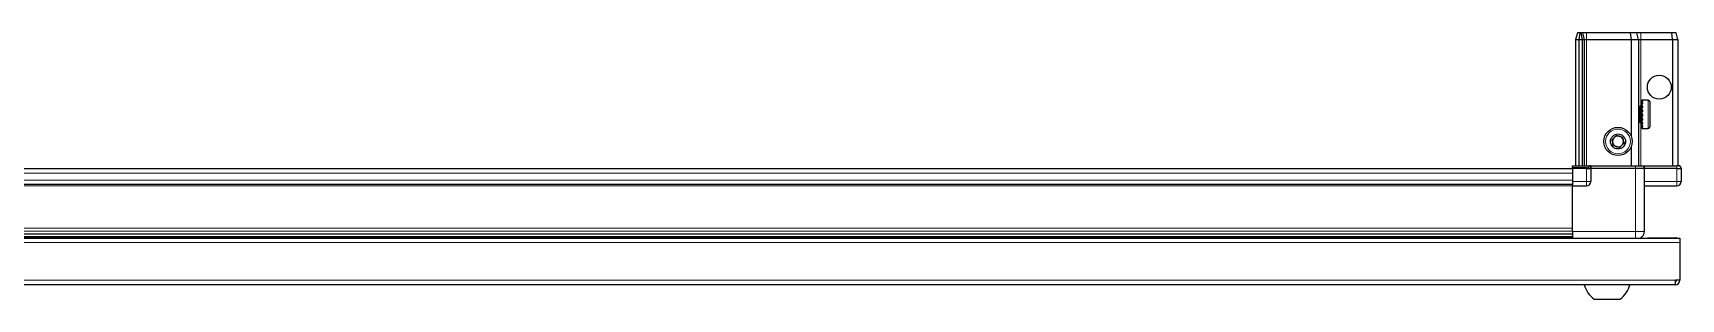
# Model space of a CAD drawing. Header units: millimetres. Extents: x 1132 to 6273, y -599 to 2283.
# Drawn here: x 2154 to 2912, y -599 to -477 of the extents above; entities that cross this region are included whole.
import ezdxf

# ---------------------------------------------------------------- set-up
doc = ezdxf.new("R2010")
doc.units = ezdxf.units.MM

msp = doc.modelspace()

# ---------------------------------------------------------------- linework, layer by layer
at = {"color": 7, "linetype": 'Continuous', "lineweight": 25}
for p, q in [((2864.79, -476.56), (2863.99, -479.56)), ((2865.94, -476.56), (2864.79, -476.56)), ((2865.94, -476.56), (2865.49, -479.56)), ((2866.44, -476.56), (2865.94, -476.56)), ((2866.44, -476.56), (2866.99, -479.56)), ((2867.18, -476.56), (2866.44, -476.56)), ((2867.18, -476.56), (2867.99, -479.56)), ((2868.99, -476.56), (2867.18, -476.56)), ((2889.16, -476.56), (2868.99, -476.56)), ((2889.16, -476.56), (2889.49, -479.56)), ((2892.18, -476.56), (2889.16, -476.56)), ((2892.99, -479.56), (2892.18, -476.56)), ((2893.99, -476.56), (2892.18, -476.56)), ((2908.33, -476.56), (2893.99, -476.56)), ((2908.49, -479.56), (2908.33, -476.56)), ((2910.18, -476.56), (2908.33, -476.56)), ((2910.99, -479.56), (2910.18, -476.56)), ((2863.99, -479.56), (2865.49, -479.56)), ((2863.99, -479.56), (2863.99, -537.86)), ((2865.49, -479.56), (2866.99, -479.56)), ((2865.49, -479.56), (2865.49, -537.86)), ((2866.99, -479.56), (2866.99, -537.86)), ((2866.99, -479.56), (2867.99, -479.56)), ((2867.99, -479.56), (2867.99, -537.86)), ((2867.99, -479.56), (2868.99, -479.56)), ((2868.99, -479.56), (2889.49, -479.56)), ((2889.49, -479.56), (2889.49, -524.06)), ((2889.49, -479.56), (2892.99, -479.56)), ((2892.99, -479.56), (2892.99, -537.86)), ((2892.99, -479.56), (2893.99, -479.56)), ((2893.99, -479.56), (2908.49, -479.56)), ((2908.49, -479.56), (2908.49, -537.86)), ((2908.49, -479.56), (2910.99, -479.56)), ((2910.99, -479.56), (2910.99, -537.86)), ((2897.39, -507.56), (2894.49, -507.56)), ((2894.99, -507.56), (2894.49, -507.56)), ((2894.49, -507.56), (2894.49, -507.61)), ((2894.49, -507.61), (2894.49, -507.9)), ((2894.99, -507.61), (2894.49, -507.61)), ((2894.99, -507.9), (2894.49, -507.9)), ((2894.49, -507.9), (2894.49, -508.17)), ((2894.99, -507.61), (2894.99, -507.56)), ((2894.99, -508.17), (2894.99, -507.9)), ((2893.02, -510.06), (2892.99, -510.06)), ((2893.5, -510.75), (2893.02, -510.06)), ((2893.02, -510.06), (2893.02, -518.06)), ((2893.99, -510.06), (2893.5, -510.75)), ((2893.5, -510.75), (2893.5, -517.37)), ((2893.99, -510.06), (2893.99, -518.06)), ((2894.49, -509.66), (2894.39, -509.66)), ((2894.39, -509.66), (2894.39, -518.46)), ((2894.99, -508.17), (2894.49, -508.17)), ((2894.49, -508.17), (2894.49, -508.83)), ((2894.99, -508.83), (2894.49, -508.83)), ((2894.49, -508.83), (2894.49, -509.3)), ((2894.49, -509.3), (2894.49, -510.28)), ((2894.99, -509.3), (2894.49, -509.3)), ((2894.99, -510.28), (2894.49, -510.28)), ((2894.49, -510.28), (2894.49, -510.91)), ((2894.49, -510.91), (2894.49, -512.1)), ((2894.99, -510.91), (2894.49, -510.91)), ((2894.99, -512.1), (2894.49, -512.1)), ((2894.49, -512.1), (2894.49, -512.73)), ((2894.99, -512.73), (2894.49, -512.73)), ((2894.49, -512.82), (2894.49, -514.11)), ((2894.99, -512.82), (2894.49, -512.82)), ((2894.99, -514.11), (2894.49, -514.11)), ((2894.99, -514.59), (2894.49, -514.59)), ((2894.49, -514.59), (2894.49, -514.85)), ((2894.49, -514.85), (2894.49, -516.12)), ((2894.99, -514.85), (2894.49, -514.85)), ((2894.99, -509.3), (2894.99, -508.83)), ((2894.99, -510.91), (2894.99, -510.28)), ((2894.99, -512.82), (2894.99, -512.1)), ((2894.99, -514.85), (2894.99, -514.11)), ((2898.19, -508.36), (2898.19, -519.76)), ((2892.99, -518.06), (2893.02, -518.06)), ((2893.02, -518.06), (2893.5, -517.37)), ((2893.5, -517.37), (2893.99, -518.06)), ((2894.39, -518.46), (2894.49, -518.46)), ((2894.99, -516.12), (2894.49, -516.12)), ((2894.49, -516.12), (2894.49, -516.8)), ((2894.49, -516.8), (2894.49, -517.92)), ((2894.99, -516.8), (2894.49, -516.8)), ((2894.99, -517.92), (2894.49, -517.92)), ((2894.49, -517.92), (2894.49, -518.49)), ((2894.49, -518.49), (2894.49, -519.35)), ((2894.99, -518.49), (2894.49, -518.49)), ((2894.99, -519.35), (2894.49, -519.35)), ((2894.49, -519.35), (2894.49, -519.74)), ((2894.49, -519.74), (2894.49, -520.26)), ((2894.99, -519.74), (2894.49, -519.74)), ((2894.99, -520.26), (2894.49, -520.26)), ((2894.49, -520.26), (2894.49, -520.44)), ((2894.49, -520.44), (2894.49, -520.56)), ((2894.99, -520.44), (2894.49, -520.44)), ((2894.49, -520.56), (2897.39, -520.56)), ((2894.99, -516.8), (2894.99, -516.12)), ((2894.99, -518.49), (2894.99, -517.92)), ((2894.99, -519.74), (2894.99, -519.35)), ((2894.99, -520.44), (2894.99, -520.26)), ((2889.49, -529.06), (2889.49, -537.86)), ((2862.49, -537.86), (2870.31, -537.86)), ((2862.49, -538.73), (2862.49, -537.86)), ((2870.99, -537.86), (2870.31, -537.86)), ((2870.99, -539.06), (2870.99, -537.86)), ((2870.99, -537.86), (2871.19, -537.86)), ((2871.19, -537.86), (2891.49, -537.86)), ((2891.49, -537.86), (2895.49, -537.86)), ((2895.49, -539.06), (2895.49, -537.86)), ((2895.49, -537.86), (2895.69, -537.86)), ((2895.69, -537.86), (2910.49, -537.86)), ((2911.99, -537.86), (2910.49, -537.86)), ((2912.49, -538.73), (2911.99, -537.86)), ((2912.49, -538.73), (2911.99, -537.86)), ((2862.49, -539.21), (2122.49, -539.21)), ((2868.99, -538.73), (2862.49, -538.73)), ((2862.49, -539.06), (2862.49, -538.73)), ((2868.99, -539.06), (2862.49, -539.06)), ((2862.49, -539.06), (2862.49, -545.06)), ((2862.49, -545.06), (2862.49, -547.06)), ((2868.99, -539.06), (2870.99, -539.06)), ((2870.99, -539.06), (2868.99, -539.06)), ((2871.19, -539.06), (2870.99, -539.06)), ((2870.99, -539.06), (2870.99, -545.06)), ((2891.49, -539.06), (2871.19, -539.06)), ((2895.49, -539.06), (2891.49, -539.06)), ((2895.69, -539.06), (2895.49, -539.06)), ((2895.49, -539.06), (2895.49, -568.06)), ((2910.49, -539.06), (2895.69, -539.06)), ((2910.49, -539.06), (2912.49, -539.06)), ((2912.49, -539.06), (2912.49, -538.73)), ((2912.49, -539.06), (2912.49, -538.73)), ((2912.49, -539.06), (2912.49, -539.06)), ((2912.49, -539.06), (2912.49, -545.06)), ((2862.49, -546.41), (2122.49, -546.41)), ((2862.49, -547.06), (2868.99, -547.06)), ((2862.49, -568.06), (2862.49, -547.06)), ((2895.49, -547.06), (2910.49, -547.06)), ((1312.99, -571.06), (2911.99, -571.06)), ((1362.49, -569.09), (2862.49, -569.09)), ((1362.49, -569.12), (2862.49, -569.12)), ((2836.37, -570.91), (1388.61, -570.91)), ((2830.99, -571.06), (2830.99, -570.91)), ((2831.16, -571.06), (2831.16, -570.91)), ((2831.37, -571.06), (2831.37, -570.91)), ((2831.93, -571.06), (2831.93, -570.91)), ((2832.35, -571.06), (2832.35, -570.91)), ((2833.25, -571.06), (2833.25, -570.91)), ((2833.83, -571.06), (2833.83, -570.91)), ((2834.98, -571.06), (2834.98, -570.91)), ((2835.67, -571.06), (2835.67, -570.91)), ((2836.95, -570.91), (2836.37, -570.91)), ((2836.95, -571.06), (2836.95, -570.91)), ((2836.96, -570.91), (2836.95, -570.91)), ((2837.69, -570.91), (2836.96, -570.91)), ((2837.13, -571.06), (2837.13, -570.91)), ((2837.63, -571.06), (2837.63, -570.91)), ((2837.69, -571.06), (2837.69, -570.91)), ((2838.61, -570.91), (2837.69, -570.91)), ((2837.69, -570.91), (2837.69, -570.91)), ((2862.49, -570.91), (2838.61, -570.91)), ((2838.98, -571.06), (2838.98, -570.91)), ((2839.69, -571.06), (2839.69, -570.91)), ((2840.86, -571.06), (2840.86, -570.91)), ((2841.47, -571.06), (2841.47, -570.91)), ((2842.41, -571.06), (2842.41, -570.91)), ((2842.86, -571.06), (2842.86, -570.91)), ((2843.48, -571.06), (2843.48, -570.91)), ((2843.73, -571.06), (2843.73, -570.91)), ((2843.97, -571.06), (2843.97, -570.91)), ((2843.99, -571.06), (2843.99, -570.91)), ((2896.99, -570.96), (2896.99, -571.06)), ((2896.99, -570.96), (2909.89, -570.96)), ((2911.99, -571.06), (2911.99, -573.16)), ((2911.99, -573.16), (2911.99, -590.46)), ((2911.99, -590.46), (2909.89, -590.46)), ((2909.89, -592.56), (2909.89, -590.46)), ((2909.89, -592.56), (1315.09, -592.56)), ((2872.49, -599.16), (2884.49, -599.16))]:
    msp.add_line(p, q, dxfattribs=at)
at = {"color": 8, "linetype": 'Continuous', "lineweight": 18}
for p, q in [((2868.99, -476.56), (2868.99, -479.56)), ((2893.99, -479.56), (2893.99, -476.56)), ((2868.99, -479.56), (2868.99, -537.86)), ((2893.99, -479.56), (2893.99, -510.06)), ((2897.39, -507.56), (2897.39, -520.56)), ((2893.99, -518.06), (2893.99, -537.86)), ((2871.19, -537.86), (2871.19, -539.06)), ((2891.49, -539.06), (2891.49, -537.86)), ((2895.69, -537.86), (2895.69, -539.06)), ((2910.49, -539.06), (2910.49, -537.86)), ((2862.49, -541.21), (2122.49, -541.21)), ((2862.49, -544.41), (2122.49, -544.41)), ((2868.99, -545.06), (2862.49, -545.06)), ((2868.99, -539.06), (2868.99, -538.73)), ((2868.99, -539.06), (2868.99, -545.06)), ((2870.99, -545.06), (2868.99, -545.06)), ((2868.99, -545.06), (2868.99, -547.06)), ((2891.49, -539.06), (2891.49, -568.06)), ((2910.49, -545.06), (2895.49, -545.06)), ((2910.49, -539.06), (2910.49, -545.06)), ((2912.49, -545.06), (2910.49, -545.06)), ((2910.49, -547.06), (2910.49, -545.06)), ((2862.49, -547.06), (2122.49, -547.06)), ((1362.49, -566.46), (2862.49, -566.46)), ((2862.49, -567.88), (1362.49, -567.88)), ((2891.49, -568.06), (2862.49, -568.06)), ((2911.99, -573.16), (1312.99, -573.16)), ((1362.49, -570.33), (2862.49, -570.33)), ((2909.89, -571.06), (2909.89, -570.96)), ((2909.89, -590.46), (1315.09, -590.46))]:
    msp.add_line(p, q, dxfattribs=at)
at = {"color": 7, "linetype": 'Continuous', "lineweight": 25, "flags": 128}
msp.add_lwpolyline([(2910.53, -571.06), (2910.3, -571), (2909.89, -570.96)], dxfattribs=at)
at = {"color": 7, "linetype": 'Continuous', "lineweight": 25}
for centre, radius in [((2902.49, -501.56), 5.5), ((2883.49, -526.56), 6.5), ((2883.49, -526.56), 3.46)]:
    msp.add_circle(centre, radius, dxfattribs=at)
at = {"color": 8, "linetype": 'Continuous', "lineweight": 18}
msp.add_circle((2883.49, -526.56), 5.7, dxfattribs=at)
at = {"color": 7, "linetype": 'Continuous', "lineweight": 25}
for centre, radius, start, end in [((2897.39, -508.36), 0.8, 360, 90), ((2893.99, -509.66), 0.4, 270, 360), ((2893.99, -518.46), 0.4, 0, 90), ((2897.39, -519.76), 0.8, 270, 0), ((2883.49, -526.56), 2.5, 134.67671, 194.67671), ((2883.49, -526.56), 2.5, 194.67671, 254.67671), ((2883.49, -526.56), 2.5, 74.67671, 134.67671), ((2883.49, -526.56), 2.5, 254.67671, 314.67671), ((2883.49, -526.56), 2.5, 14.67671, 74.67671), ((2883.49, -526.56), 2.5, 314.67671, 14.67671), ((2868.99, -545.06), 2, 270, 0), ((2910.49, -545.06), 2, 270, 0), ((2909.89, -590.46), 2.1, 270, 0), ((2909.89, -590.46), 0.6, 270, 0), ((2879.51, -589.54), 11.91, 194.70035, 233.8734), ((2877.46, -589.54), 11.91, 306.1266, 345.29965)]:
    msp.add_arc(centre, radius, start, end, dxfattribs=at)
msp.add_ellipse((2868.99, -535.26), major_axis=(0, 3.46), ratio=0.57735, start_param=3.141593, end_param=3.864327, dxfattribs=at)
for points, knots in [([(2880.7, -525.8), (2881.07, -525.44), (2881.76, -524.76), (2882.44, -524.08), (2882.76, -523.77)], [0, 0, 0, 0, 0.534686, 1, 1, 1, 1]), ([(2881.44, -528.59), (2881.35, -528.26), (2881.14, -527.46), (2880.89, -526.5), (2880.74, -525.92), (2880.7, -525.8)], [0, 0, 0, 0, 0.362901, 0.866875, 1, 1, 1, 1]), ([(2884.22, -529.35), (2883.72, -529.22), (2882.79, -528.96), (2881.87, -528.71), (2881.44, -528.59)], [0, 0, 0, 0, 0.534686, 1, 1, 1, 1]), ([(2882.76, -523.77), (2883.25, -523.91), (2884.18, -524.16), (2885.11, -524.41), (2885.54, -524.53)], [0, 0, 0, 0, 0.534686, 1, 1, 1, 1]), ([(2886.27, -527.33), (2885.91, -527.69), (2885.22, -528.37), (2884.54, -529.04), (2884.22, -529.35)], [0, 0, 0, 0, 0.5346859, 1, 1, 1, 1]), ([(2885.54, -524.53), (2885.57, -524.65), (2885.72, -525.23), (2885.98, -526.2), (2886.19, -526.99), (2886.27, -527.33)], [0, 0, 0, 0, 0.133125, 0.637099, 1, 1, 1, 1]), ([(2862.49, -568.06), (2862.49, -568.46), (2862.49, -569.25), (2862.49, -570.27), (2862.49, -570.9), (2862.49, -571.05), (2862.49, -571.06)], [0, 0, 0, 0, 0.3255201, 0.6510403, 0.9765604, 1, 1, 1, 1]), ([(2895.49, -568.06), (2895.44, -568.5), (2895.37, -569.18), (2894.93, -570), (2894.48, -570.55), (2894.07, -570.91), (2893.81, -571.04), (2893.77, -571.06)], [0, 0, 0, 0, 0.363018, 0.558438, 0.758004, 0.95757, 1, 1, 1, 1])]:
    msp.add_open_spline(points, degree=3, knots=knots, dxfattribs=at)
at = {"color": 8, "linetype": 'Continuous', "lineweight": 18}
msp.add_open_spline([(2891.49, -568.06), (2891.49, -568.5), (2891.49, -569.18), (2891.49, -570), (2891.49, -570.55), (2891.49, -570.91), (2891.49, -571.04), (2891.49, -571.06)], degree=3, knots=[0, 0, 0, 0, 0.363018, 0.558438, 0.758004, 0.95757, 1, 1, 1, 1], dxfattribs=at)
msp.add_open_spline([(2895.49, -568.06), (2895.43, -568.06), (2895.31, -568.06), (2894.38, -568.06), (2893.06, -568.06), (2892.01, -568.06), (2891.49, -568.06)], degree=3, dxfattribs=at)

doc.saveas('drawing.dxf')
